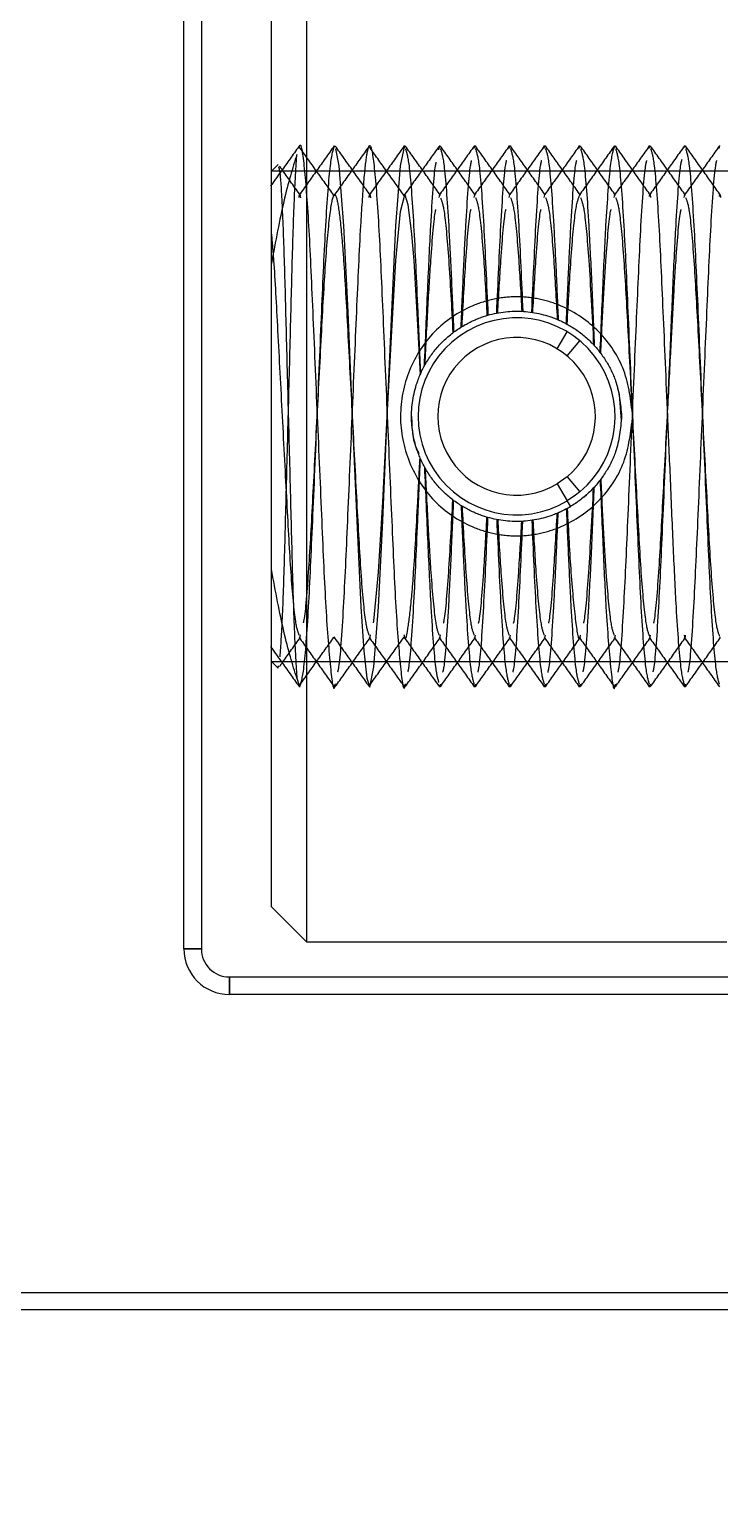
# Model space of a CAD drawing. Header units: metres. Extents: x 0 to 21025, y 0 to 14850.
# Drawn here: x 2114.66 to 2134.36, y 13153.6 to 13195.72 of the extents above; entities that cross this region are included whole.
import ezdxf

# ---------------------------------------------------------------- set-up
doc = ezdxf.new("R2010")
doc.units = ezdxf.units.M
doc.header["$LTSCALE"] = 25
doc.linetypes.add('HIDDEN2', pattern=[4.7625, 3.175, -1.5875])
doc.layers.add('SL4', color=4, linetype='Continuous')
doc.layers.add('ST1', color=7, linetype='HIDDEN2')

msp = doc.modelspace()

# ---------------------------------------------------------------- linework, layer by layer
at = {"layer": 'SL4'}
for radius in [125, 123.91, 122.777, 119.686, 89.286]:
    msp.add_circle((2083.564, 13184.681), radius, dxfattribs=at)
for radius, start, end in [(104.464, 171.10617, 157.38407), (98.5, 170.88256, 157.60769), (93.236, 168.80946, 159.68079), (92.147, 167.89305, 74.24512), (86.207, 191.91738, 316.57286)]:
    msp.add_arc((2083.564, 13184.681), radius, start, end, dxfattribs=at)
msp.add_open_spline([(2143.646, 13134.586), (2137.933, 13136.198), (2126.507, 13139.421), (2109.351, 13144.261), (2092.158, 13149.111), (2074.908, 13153.978), (2057.656, 13158.845), (2040.46, 13163.696), (2023.302, 13168.537), (2011.874, 13171.761), (2006.16, 13173.373)], degree=3, knots=[0, 0, 0, 0, 0.1248794, 0.2497552, 0.3747174, 0.4999557, 0.6252115, 0.7501984, 0.8750981, 1, 1, 1, 1], dxfattribs=at)
at = {"layer": 'ST1'}
for p, q in [((2119.064, 13169.481), (2119.064, 13199.881)), ((2119.564, 13199.881), (2119.564, 13169.481)), ((2122.564, 13199.681), (2122.564, 13184.681)), ((2121.564, 13184.681), (2121.564, 13198.681)), ((2126.343, 13192.282), (2126.37, 13192.409)), ((2127.352, 13192.324), (2127.37, 13192.409)), ((2128.353, 13192.329), (2128.37, 13192.409)), ((2129.353, 13192.329), (2129.37, 13192.409)), ((2130.353, 13192.326), (2130.37, 13192.409)), ((2132.352, 13192.324), (2132.37, 13192.409)), ((2133.359, 13192.357), (2133.37, 13192.409)), ((2134.352, 13192.324), (2134.37, 13192.409)), ((2121.752, 13191.869), (2121.564, 13191.681)), ((2135.564, 13191.681), (2121.564, 13191.681)), ((2126.349, 13190.922), (2126.37, 13191.003)), ((2127.351, 13190.927), (2127.37, 13191.003)), ((2128.351, 13190.927), (2128.37, 13191.003)), ((2129.35, 13190.925), (2129.37, 13191.003)), ((2131.35, 13190.923), (2131.37, 13191.003)), ((2133.35, 13190.923), (2133.37, 13191.003)), ((2129.722, 13186.611), (2130.011, 13187.093)), ((2130.009, 13186.406), (2130.371, 13186.837)), ((2121.564, 13170.681), (2121.564, 13184.681)), ((2122.564, 13184.681), (2122.564, 13169.681)), ((2130.009, 13182.957), (2129.722, 13182.752)), ((2129.722, 13182.752), (2130.011, 13182.27)), ((2130.009, 13182.957), (2130.371, 13182.526)), ((2130.108, 13182.109), (2130.011, 13182.27)), ((2130.491, 13182.382), (2130.556, 13182.438)), ((2129.734, 13181.919), (2130.108, 13182.109)), ((2122.37, 13178.36), (2122.392, 13178.446)), ((2124.37, 13178.36), (2124.392, 13178.446)), ((2126.37, 13178.36), (2126.392, 13178.446)), ((2127.37, 13178.36), (2127.391, 13178.44)), ((2128.37, 13178.36), (2128.39, 13178.438)), ((2129.37, 13178.36), (2129.39, 13178.435)), ((2131.37, 13178.36), (2131.391, 13178.439)), ((2132.37, 13178.36), (2132.39, 13178.438)), ((2121.564, 13177.681), (2135.564, 13177.681)), ((2121.564, 13177.681), (2121.752, 13177.493)), ((2121.753, 13177.494), (2121.765, 13177.559)), ((2122.291, 13177.207), (2122.346, 13177.031)), ((2126.37, 13176.954), (2126.388, 13177.038)), ((2127.37, 13176.954), (2127.387, 13177.035)), ((2128.37, 13176.954), (2128.387, 13177.033)), ((2129.37, 13176.954), (2129.387, 13177.033)), ((2130.37, 13176.954), (2130.389, 13177.042)), ((2132.37, 13176.954), (2132.389, 13177.042)), ((2133.37, 13176.954), (2133.387, 13177.035)), ((2121.564, 13170.681), (2122.564, 13169.681)), ((2122.564, 13169.681), (2134.564, 13169.681)), ((2119.564, 13169.481), (2119.064, 13169.481)), ((2119.064, 13169.481), (2119.564, 13169.481)), ((2119.564, 13169.481), (2119.064, 13169.481)), ((2119.064, 13169.481), (2119.564, 13169.481)), ((2120.364, 13168.681), (2120.364, 13168.181)), ((2120.364, 13168.181), (2120.364, 13168.681)), ((2120.364, 13168.681), (2134.764, 13168.681)), ((2120.364, 13168.681), (2120.364, 13168.181)), ((2120.364, 13168.181), (2120.364, 13168.681)), ((2134.764, 13168.181), (2120.364, 13168.181)), ((2112.714, 13159.681), (2145.064, 13159.681)), ((2145.064, 13159.181), (2112.714, 13159.181))]:
    msp.add_line(p, q, dxfattribs=at)
at = {"layer": 'ST1', "flags": 128}
for points in [[(2123.39, 13192.316), (2123.492, 13191.829), (2123.625, 13190.12), (2123.741, 13187.666), (2123.87, 13184.681), (2123.999, 13181.696), (2124.116, 13179.242), (2124.204, 13177.988), (2124.291, 13177.207), (2124.37, 13176.954), (2124.492, 13177.534), (2124.625, 13179.242), (2124.741, 13181.696), (2124.87, 13184.681), (2124.999, 13187.666), (2125.116, 13190.12), (2125.248, 13191.829), (2125.37, 13192.409), (2125.37, 13192.409)], [(2124.48, 13178.785), (2124.492, 13178.834), (2124.625, 13180.232), (2124.741, 13182.239), (2124.87, 13184.681), (2124.999, 13187.123), (2125.116, 13189.131), (2125.248, 13190.528), (2125.37, 13191.003), (2125.462, 13190.725), (2125.564, 13189.879), (2125.625, 13189.131), (2125.741, 13187.123), (2125.808, 13185.865), (2125.808, 13185.865)], [(2131.562, 13184.565), (2131.5, 13185.3), (2131.458, 13185.472)], [(2130.371, 13182.526), (2130.249, 13182.429), (2130.011, 13182.27)]]:
    msp.add_lwpolyline(points, dxfattribs=at)
at = {"layer": 'ST1'}
for radius in [114.333, 92.131, 89.448]:
    msp.add_circle((2083.564, 13184.681), radius, dxfattribs=at)
for centre, radius, start, end in [((2128.564, 13184.681), 2.812, 309.9653, 300.9653), ((2128.564, 13184.681), 2.25, 309.9653, 300.9653), ((2120.364, 13169.481), 1.3, 180, 270), ((2120.364, 13169.481), 1.3, 180, 270), ((2120.364, 13169.481), 1.3, 180, 270), ((2120.364, 13169.481), 1.3, 180, 270), ((2120.364, 13169.481), 0.8, 180, 270)]:
    msp.add_arc(centre, radius, start, end, dxfattribs=at)
for points, knots in [([(2122.345, 13192.381), (2122.178, 13192.147), (2121.909, 13191.769), (2121.639, 13191.391), (2121.537, 13191.248)], [0, 0, 0, 0, 0.620904, 1, 1, 1, 1]), ([(2122.346, 13192.332), (2122.354, 13192.362), (2122.402, 13192.542), (2122.491, 13191.968), (2122.627, 13190.3), (2122.74, 13187.712), (2122.87, 13184.681), (2123.001, 13181.653), (2123.113, 13179.054), (2123.25, 13177.425), (2123.336, 13176.76), (2123.383, 13177.011), (2123.39, 13177.046)], [0, 0, 0, 0, 0.023806, 0.142605, 0.264517, 0.381615, 0.502471, 0.623327, 0.740425, 0.862337, 0.981135, 1, 1, 1, 1]), ([(2123.349, 13190.986), (2123.182, 13191.22), (2122.848, 13191.686), (2122.514, 13192.152), (2122.347, 13192.385)], [0, 0, 0, 0, 0.499983, 1, 1, 1, 1]), ([(2123.355, 13192.399), (2123.188, 13192.164), (2122.854, 13191.694), (2122.519, 13191.225), (2122.352, 13190.99)], [0, 0, 0, 0, 0.500067, 1, 1, 1, 1]), ([(2122.37, 13176.954), (2122.41, 13177.068), (2122.491, 13177.3), (2122.627, 13179.086), (2122.74, 13181.645), (2122.87, 13184.681), (2123.001, 13187.718), (2123.113, 13190.276), (2123.25, 13192.062), (2123.33, 13192.294), (2123.37, 13192.409)], [0, 0, 0, 0, 0.124094, 0.251439, 0.373757, 0.5, 0.626243, 0.748561, 0.875906, 1, 1, 1, 1]), ([(2124.345, 13192.381), (2124.178, 13192.147), (2123.844, 13191.677), (2123.509, 13191.208), (2123.342, 13190.974)], [0, 0, 0, 0, 0.5000503, 1, 1, 1, 1]), ([(2124.392, 13190.986), (2124.224, 13191.221), (2123.89, 13191.69), (2123.555, 13192.159), (2123.388, 13192.394)], [0, 0, 0, 0, 0.499945, 1, 1, 1, 1]), ([(2123.462, 13177.388), (2123.472, 13177.429), (2123.523, 13177.634), (2123.627, 13179.128), (2123.74, 13181.633), (2123.87, 13184.685), (2124.001, 13187.713), (2124.101, 13190.003), (2124.204, 13191.454), (2124.292, 13192.235), (2124.383, 13192.538), (2124.491, 13192.008), (2124.627, 13190.29), (2124.74, 13187.715), (2124.87, 13184.68), (2125.001, 13181.653), (2125.113, 13179.054), (2125.25, 13177.425), (2125.336, 13176.76), (2125.383, 13177.011), (2125.39, 13177.046)], [0, 0, 0, 0, 0.016124, 0.082188, 0.145644, 0.211137, 0.276629, 0.340085, 0.384277, 0.428467, 0.470998, 0.535375, 0.60144, 0.664895, 0.730388, 0.79588, 0.859336, 0.9254, 0.989777, 1, 1, 1, 1]), ([(2125.349, 13190.986), (2125.182, 13191.22), (2124.848, 13191.686), (2124.514, 13192.152), (2124.347, 13192.385)], [0, 0, 0, 0, 0.499983, 1, 1, 1, 1]), ([(2125.355, 13192.399), (2125.188, 13192.164), (2124.854, 13191.694), (2124.519, 13191.225), (2124.352, 13190.99)], [0, 0, 0, 0, 0.500067, 1, 1, 1, 1]), ([(2126.345, 13192.381), (2126.178, 13192.147), (2125.844, 13191.677), (2125.509, 13191.208), (2125.342, 13190.974)], [0, 0, 0, 0, 0.50005, 1, 1, 1, 1]), ([(2126.392, 13190.986), (2126.224, 13191.221), (2125.89, 13191.69), (2125.555, 13192.159), (2125.388, 13192.394)], [0, 0, 0, 0, 0.499945, 1, 1, 1, 1]), ([(2125.39, 13192.316), (2125.423, 13192.215), (2125.498, 13191.989), (2125.627, 13190.269), (2125.725, 13188.059), (2125.792, 13186.492), (2125.818, 13185.889)], [0, 0, 0, 0, 0.242398, 0.538103, 0.822134, 1, 1, 1, 1]), ([(2127.354, 13192.396), (2127.187, 13192.162), (2126.852, 13191.692), (2126.517, 13191.223), (2126.35, 13190.988)], [0, 0, 0, 0, 0.500062, 1, 1, 1, 1]), ([(2127.39, 13190.988), (2127.223, 13191.223), (2126.888, 13191.692), (2126.554, 13192.162), (2126.387, 13192.396)], [0, 0, 0, 0, 0.4999379, 1, 1, 1, 1]), ([(2126.388, 13192.324), (2126.422, 13192.222), (2126.497, 13191.997), (2126.609, 13190.492), (2126.696, 13188.752), (2126.743, 13187.638), (2126.767, 13187.083)], [0, 0, 0, 0, 0.277556, 0.611013, 0.806418, 1, 1, 1, 1]), ([(2128.355, 13192.398), (2128.188, 13192.163), (2127.853, 13191.694), (2127.519, 13191.224), (2127.351, 13190.989)], [0, 0, 0, 0, 0.500055, 1, 1, 1, 1]), ([(2128.39, 13190.989), (2128.222, 13191.223), (2127.888, 13191.693), (2127.553, 13192.163), (2127.386, 13192.397)], [0, 0, 0, 0, 0.499939, 1, 1, 1, 1]), ([(2127.387, 13192.327), (2127.422, 13192.222), (2127.497, 13191.993), (2127.628, 13190.273), (2127.706, 13188.468), (2127.746, 13187.567)], [0, 0, 0, 0, 0.295689, 0.648778, 1, 1, 1, 1]), ([(2129.355, 13192.398), (2129.188, 13192.163), (2128.853, 13191.694), (2128.519, 13191.224), (2128.351, 13190.989)], [0, 0, 0, 0, 0.500055, 1, 1, 1, 1]), ([(2129.389, 13190.99), (2129.222, 13191.224), (2128.887, 13191.694), (2128.553, 13192.163), (2128.386, 13192.398)], [0, 0, 0, 0, 0.499943, 1, 1, 1, 1]), ([(2128.387, 13192.329), (2128.421, 13192.224), (2128.497, 13191.994), (2128.626, 13190.295), (2128.703, 13188.536), (2128.741, 13187.676)], [0, 0, 0, 0, 0.300589, 0.65794, 1, 1, 1, 1]), ([(2130.354, 13192.397), (2130.187, 13192.162), (2129.853, 13191.693), (2129.518, 13191.223), (2129.351, 13190.989)], [0, 0, 0, 0, 0.500057, 1, 1, 1, 1]), ([(2130.389, 13190.99), (2130.222, 13191.224), (2129.887, 13191.694), (2129.553, 13192.163), (2129.386, 13192.398)], [0, 0, 0, 0, 0.499944, 1, 1, 1, 1]), ([(2129.387, 13192.329), (2129.421, 13192.227), (2129.497, 13192.002), (2129.606, 13190.527), (2129.69, 13188.902), (2129.731, 13187.922), (2129.751, 13187.436)], [0, 0, 0, 0, 0.291458, 0.637889, 0.820537, 1, 1, 1, 1]), ([(2131.36, 13192.404), (2131.193, 13192.169), (2130.859, 13191.7), (2130.525, 13191.231), (2130.357, 13190.997)], [0, 0, 0, 0, 0.500035, 1, 1, 1, 1]), ([(2131.39, 13190.988), (2131.223, 13191.223), (2130.889, 13191.692), (2130.554, 13192.161), (2130.387, 13192.395)], [0, 0, 0, 0, 0.49997, 1, 1, 1, 1]), ([(2130.389, 13192.32), (2130.423, 13192.219), (2130.498, 13191.994), (2130.612, 13190.455), (2130.703, 13188.59), (2130.757, 13187.33), (2130.783, 13186.7)], [0, 0, 0, 0, 0.264572, 0.584928, 0.792423, 1, 1, 1, 1]), ([(2130.949, 13186.502), (2130.977, 13187.171), (2131.034, 13188.505), (2131.127, 13190.44), (2131.25, 13192.064), (2131.33, 13192.295), (2131.37, 13192.409)], [0, 0, 0, 0, 0.2046307, 0.4081853, 0.7079194, 1, 1, 1, 1]), ([(2132.354, 13192.397), (2132.187, 13192.162), (2131.852, 13191.692), (2131.518, 13191.223), (2131.35, 13190.988)], [0, 0, 0, 0, 0.50006, 1, 1, 1, 1]), ([(2132.39, 13190.989), (2132.222, 13191.223), (2131.888, 13191.693), (2131.553, 13192.163), (2131.386, 13192.397)], [0, 0, 0, 0, 0.499937, 1, 1, 1, 1]), ([(2131.387, 13192.327), (2131.422, 13192.224), (2131.497, 13191.997), (2131.627, 13190.271), (2131.74, 13187.719), (2131.87, 13184.681), (2132.001, 13181.643), (2132.113, 13179.092), (2132.243, 13177.367), (2132.318, 13177.141), (2132.352, 13177.038)], [0, 0, 0, 0, 0.110571, 0.242596, 0.369408, 0.50029, 0.631172, 0.757984, 0.890008, 1, 1, 1, 1]), ([(2133.36, 13192.404), (2133.193, 13192.169), (2132.859, 13191.7), (2132.525, 13191.231), (2132.357, 13190.997)], [0, 0, 0, 0, 0.5000352, 1, 1, 1, 1]), ([(2133.39, 13190.988), (2133.223, 13191.223), (2132.889, 13191.692), (2132.554, 13192.161), (2132.387, 13192.395)], [0, 0, 0, 0, 0.49997, 1, 1, 1, 1]), ([(2132.389, 13192.32), (2132.423, 13192.218), (2132.498, 13191.992), (2132.627, 13190.27), (2132.74, 13187.721), (2132.853, 13185.083), (2132.954, 13182.757), (2133.033, 13180.862), (2133.127, 13178.922), (2133.246, 13177.34), (2133.323, 13177.113), (2133.359, 13177.006)], [0, 0, 0, 0, 0.1083278, 0.2394956, 0.3654849, 0.4955173, 0.5738097, 0.663359, 0.7524373, 0.8836052, 1, 1, 1, 1]), ([(2134.354, 13192.397), (2134.187, 13192.162), (2133.852, 13191.692), (2133.518, 13191.223), (2133.35, 13190.988)], [0, 0, 0, 0, 0.50006, 1, 1, 1, 1]), ([(2134.39, 13190.989), (2134.222, 13191.223), (2133.888, 13191.693), (2133.553, 13192.163), (2133.386, 13192.397)], [0, 0, 0, 0, 0.4999369, 1, 1, 1, 1]), ([(2133.387, 13192.327), (2133.422, 13192.224), (2133.497, 13191.997), (2133.627, 13190.271), (2133.74, 13187.719), (2133.87, 13184.681), (2134.001, 13181.643), (2134.113, 13179.092), (2134.243, 13177.367), (2134.318, 13177.141), (2134.352, 13177.038)], [0, 0, 0, 0, 0.110571, 0.242596, 0.369408, 0.50029, 0.631172, 0.757984, 0.890008, 1, 1, 1, 1]), ([(2122.291, 13192.155), (2122.167, 13191.759), (2121.93, 13191.003), (2121.682, 13189.673), (2121.564, 13189.04)], [0, 0, 0, 0, 0.523722, 1, 1, 1, 1]), ([(2121.813, 13177.822), (2121.835, 13178.143), (2121.879, 13178.786), (2121.941, 13180.636), (2121.998, 13182.909), (2122.065, 13185.434), (2122.128, 13187.918), (2122.185, 13190.064), (2122.243, 13191.497), (2122.278, 13191.971), (2122.291, 13192.155)], [0, 0, 0, 0, 0.128359, 0.256738, 0.385042, 0.516348, 0.648156, 0.77991, 0.914167, 1, 1, 1, 1]), ([(2125.932, 13186.121), (2125.964, 13186.868), (2126.027, 13188.352), (2126.123, 13190.369), (2126.214, 13191.705), (2126.264, 13191.907), (2126.271, 13191.939)], [0, 0, 0, 0, 0.280064, 0.556435, 0.930571, 1, 1, 1, 1]), ([(2126.98, 13187.229), (2127.002, 13187.756), (2127.047, 13188.818), (2127.132, 13190.486), (2127.218, 13191.735), (2127.27, 13191.94), (2127.28, 13191.982)], [0, 0, 0, 0, 0.233736, 0.470506, 0.891834, 1, 1, 1, 1]), ([(2127.997, 13187.627), (2128.036, 13188.495), (2128.113, 13190.253), (2128.218, 13191.736), (2128.27, 13191.943), (2128.281, 13191.986)], [0, 0, 0, 0, 0.4351327, 0.8818309, 1, 1, 1, 1]), ([(2128.998, 13187.65), (2129.036, 13188.509), (2129.114, 13190.258), (2129.218, 13191.736), (2129.27, 13191.943), (2129.281, 13191.986)], [0, 0, 0, 0, 0.43311, 0.881305, 1, 1, 1, 1]), ([(2129.984, 13187.324), (2130.006, 13187.833), (2130.049, 13188.858), (2130.133, 13190.496), (2130.218, 13191.737), (2130.27, 13191.942), (2130.281, 13191.984)], [0, 0, 0, 0, 0.229424, 0.462337, 0.888802, 1, 1, 1, 1]), ([(2131.46, 13177.378), (2131.47, 13177.42), (2131.523, 13177.626), (2131.627, 13179.127), (2131.74, 13181.634), (2131.87, 13184.681), (2132.001, 13187.728), (2132.113, 13190.235), (2132.218, 13191.735), (2132.27, 13191.94), (2132.28, 13191.982)], [0, 0, 0, 0, 0.040767, 0.196457, 0.346, 0.500342, 0.654684, 0.804227, 0.959916, 1, 1, 1, 1]), ([(2132.461, 13177.385), (2132.471, 13177.426), (2132.523, 13177.631), (2132.627, 13179.128), (2132.74, 13181.631), (2132.853, 13184.282), (2132.954, 13186.604), (2133.033, 13188.506), (2133.126, 13190.417), (2133.22, 13191.759), (2133.274, 13191.965), (2133.287, 13192.014)], [0, 0, 0, 0, 0.038658, 0.193158, 0.341558, 0.49472, 0.586939, 0.692417, 0.79734, 0.95184, 1, 1, 1, 1]), ([(2133.46, 13177.378), (2133.47, 13177.42), (2133.523, 13177.626), (2133.627, 13179.127), (2133.74, 13181.634), (2133.87, 13184.681), (2134.001, 13187.728), (2134.113, 13190.235), (2134.218, 13191.735), (2134.27, 13191.94), (2134.28, 13191.982)], [0, 0, 0, 0, 0.0407674, 0.196457, 0.3459999, 0.5003418, 0.6546838, 0.8042266, 0.9599163, 1, 1, 1, 1]), ([(2121.765, 13191.803), (2121.781, 13191.754), (2121.817, 13191.641), (2121.879, 13190.526), (2121.941, 13188.74), (2121.998, 13186.45), (2122.065, 13183.93), (2122.128, 13181.444), (2122.185, 13179.299), (2122.243, 13177.865), (2122.278, 13177.392), (2122.291, 13177.207)], [0, 0, 0, 0, 0.090478, 0.207223, 0.323986, 0.440682, 0.560107, 0.67999, 0.799823, 0.921933, 1, 1, 1, 1]), ([(2122.392, 13190.986), (2122.224, 13191.221), (2122.025, 13191.5), (2121.826, 13191.779), (2121.794, 13191.824)], [0, 0, 0, 0, 0.840196, 1, 1, 1, 1]), ([(2122.351, 13190.928), (2122.357, 13190.964), (2122.371, 13191.043), (2122.385, 13190.961), (2122.392, 13190.917)], [0, 0, 0, 0, 0.465479, 1, 1, 1, 1]), ([(2122.48, 13178.785), (2122.484, 13178.8), (2122.53, 13178.964), (2122.628, 13180.151), (2122.74, 13182.184), (2122.87, 13184.686), (2123.001, 13187.161), (2123.114, 13189.27), (2123.249, 13190.674), (2123.361, 13191.126), (2123.461, 13190.812), (2123.551, 13190.074), (2123.647, 13188.889), (2123.74, 13187.161), (2123.87, 13184.683), (2124.001, 13182.196), (2124.113, 13180.109), (2124.243, 13178.703), (2124.317, 13178.518), (2124.351, 13178.435)], [0, 0, 0, 0, 0.006935, 0.075031, 0.140434, 0.207939, 0.275444, 0.340847, 0.408943, 0.475297, 0.526081, 0.578623, 0.610183, 0.675586, 0.743091, 0.810596, 0.875999, 0.944095, 1, 1, 1, 1]), ([(2124.351, 13190.928), (2124.357, 13190.964), (2124.371, 13191.043), (2124.385, 13190.961), (2124.392, 13190.917)], [0, 0, 0, 0, 0.465479, 1, 1, 1, 1]), ([(2130.009, 13187.31), (2130.044, 13187.949), (2130.118, 13189.314), (2130.249, 13190.715), (2130.33, 13190.907), (2130.37, 13191.003)], [0, 0, 0, 0, 0.308421, 0.65869, 1, 1, 1, 1]), ([(2132.357, 13190.953), (2132.362, 13190.976), (2132.373, 13191.035), (2132.384, 13190.966), (2132.39, 13190.924)], [0, 0, 0, 0, 0.390533, 1, 1, 1, 1]), ([(2134.357, 13190.953), (2134.362, 13190.976), (2134.373, 13191.035), (2134.384, 13190.966), (2134.39, 13190.924)], [0, 0, 0, 0, 0.390533, 1, 1, 1, 1]), ([(2125.948, 13186.149), (2125.976, 13186.703), (2126.033, 13187.807), (2126.126, 13189.358), (2126.211, 13190.402), (2126.257, 13190.567), (2126.262, 13190.583)], [0, 0, 0, 0, 0.276775, 0.551923, 0.95464, 1, 1, 1, 1]), ([(2126.392, 13190.917), (2126.425, 13190.834), (2126.499, 13190.647), (2126.627, 13189.259), (2126.706, 13187.793), (2126.744, 13187.066)], [0, 0, 0, 0, 0.286847, 0.646204, 1, 1, 1, 1]), ([(2127.005, 13187.244), (2127.041, 13187.895), (2127.116, 13189.262), (2127.212, 13190.405), (2127.258, 13190.57), (2127.263, 13190.588)], [0, 0, 0, 0, 0.447479, 0.939831, 1, 1, 1, 1]), ([(2127.391, 13190.922), (2127.424, 13190.839), (2127.498, 13190.652), (2127.618, 13189.363), (2127.688, 13188.107), (2127.718, 13187.56)], [0, 0, 0, 0, 0.313473, 0.700928, 1, 1, 1, 1]), ([(2128.026, 13187.633), (2128.055, 13188.145), (2128.124, 13189.351), (2128.212, 13190.405), (2128.258, 13190.57), (2128.263, 13190.588)], [0, 0, 0, 0, 0.397161, 0.934201, 1, 1, 1, 1]), ([(2128.39, 13190.925), (2128.424, 13190.841), (2128.498, 13190.654), (2128.616, 13189.388), (2128.684, 13188.182), (2128.712, 13187.678)], [0, 0, 0, 0, 0.321437, 0.716078, 1, 1, 1, 1]), ([(2129.027, 13187.645), (2129.055, 13188.153), (2129.124, 13189.354), (2129.211, 13190.403), (2129.258, 13190.568), (2129.263, 13190.586)], [0, 0, 0, 0, 0.396277, 0.9363, 1, 1, 1, 1]), ([(2129.39, 13190.927), (2129.423, 13190.843), (2129.498, 13190.656), (2129.62, 13189.339), (2129.692, 13188.036), (2129.724, 13187.448)], [0, 0, 0, 0, 0.310297, 0.689056, 1, 1, 1, 1]), ([(2130.39, 13190.927), (2130.423, 13190.843), (2130.498, 13190.655), (2130.633, 13189.19), (2130.718, 13187.577), (2130.763, 13186.722)], [0, 0, 0, 0, 0.278083, 0.617433, 1, 1, 1, 1]), ([(2130.965, 13186.48), (2130.99, 13186.968), (2131.04, 13187.946), (2131.129, 13189.392), (2131.211, 13190.403), (2131.258, 13190.567), (2131.262, 13190.584)], [0, 0, 0, 0, 0.262329, 0.525782, 0.951455, 1, 1, 1, 1]), ([(2131.391, 13190.923), (2131.424, 13190.841), (2131.498, 13190.656), (2131.627, 13189.253), (2131.74, 13187.167), (2131.87, 13184.681), (2132.001, 13182.196), (2132.113, 13180.107), (2132.245, 13178.683), (2132.322, 13178.497), (2132.357, 13178.41)], [0, 0, 0, 0, 0.106972, 0.238781, 0.365377, 0.496042, 0.626708, 0.753304, 0.885113, 1, 1, 1, 1]), ([(2132.478, 13178.777), (2132.483, 13178.794), (2132.529, 13178.959), (2132.628, 13180.15), (2132.74, 13182.183), (2132.858, 13184.462), (2132.962, 13186.412), (2133.04, 13187.942), (2133.129, 13189.394), (2133.211, 13190.403), (2133.258, 13190.567), (2133.262, 13190.584)], [0, 0, 0, 0, 0.019148, 0.181961, 0.338335, 0.499736, 0.617516, 0.717853, 0.818619, 0.981432, 1, 1, 1, 1]), ([(2133.391, 13190.923), (2133.424, 13190.841), (2133.498, 13190.656), (2133.627, 13189.253), (2133.74, 13187.167), (2133.87, 13184.681), (2134.001, 13182.196), (2134.113, 13180.107), (2134.245, 13178.683), (2134.322, 13178.497), (2134.357, 13178.41)], [0, 0, 0, 0, 0.106972, 0.238781, 0.365377, 0.496042, 0.626708, 0.753304, 0.885113, 1, 1, 1, 1]), ([(2121.564, 13189.879), (2121.585, 13189.64), (2121.647, 13188.906), (2121.74, 13187.155), (2121.87, 13184.684), (2122.001, 13182.195), (2122.113, 13180.109), (2122.243, 13178.703), (2122.317, 13178.518), (2122.351, 13178.435)], [0, 0, 0, 0, 0.074897, 0.230109, 0.390311, 0.550512, 0.705724, 0.867327, 1, 1, 1, 1]), ([(2131.879, 13184.681), (2131.827, 13184.235), (2131.723, 13183.344), (2130.969, 13182.21), (2130.049, 13181.579), (2129.215, 13181.316), (2128.564, 13181.249), (2127.912, 13181.316), (2127.079, 13181.58), (2126.152, 13182.211), (2125.428, 13183.347), (2125.16, 13184.684), (2125.428, 13186.02), (2126.154, 13187.153), (2127.081, 13187.782), (2127.914, 13188.047), (2128.566, 13188.114), (2129.218, 13188.047), (2130.052, 13187.781), (2130.971, 13187.15), (2131.725, 13186.017), (2131.827, 13185.127), (2131.879, 13184.681)], [0, 0, 0, 0, 0.063254, 0.126083, 0.18816, 0.21934, 0.250016, 0.280654, 0.311903, 0.373981, 0.436827, 0.500147, 0.563337, 0.626079, 0.688178, 0.719404, 0.750099, 0.780751, 0.812019, 0.874106, 0.936826, 1, 1, 1, 1]), ([(2131.564, 13184.681), (2131.53, 13185.027), (2131.476, 13185.582), (2131.122, 13186.29), (2130.705, 13186.822), (2130.171, 13187.244), (2129.462, 13187.584), (2128.566, 13187.741), (2127.67, 13187.585), (2126.96, 13187.245), (2126.426, 13186.825), (2126.005, 13186.293), (2125.663, 13185.585), (2125.503, 13184.683), (2125.661, 13183.781), (2126.004, 13183.071), (2126.425, 13182.539), (2126.959, 13182.118), (2127.668, 13181.778), (2128.564, 13181.622), (2129.459, 13181.777), (2130.168, 13182.117), (2130.703, 13182.538), (2131.121, 13183.07), (2131.476, 13183.779), (2131.53, 13184.335), (2131.564, 13184.681)], [0, 0, 0, 0, 0.054664, 0.087847, 0.12489, 0.162369, 0.195715, 0.249886, 0.304122, 0.337463, 0.374911, 0.412004, 0.44521, 0.499837, 0.554656, 0.58791, 0.62502, 0.662463, 0.695791, 0.74998, 0.804136, 0.837458, 0.874902, 0.912018, 0.94526, 1, 1, 1, 1]), ([(2125.564, 13184.681), (2125.574, 13184.351), (2125.584, 13183.976), (2125.755, 13183.662), (2125.775, 13183.625)], [0, 0, 0, 0, 0.88273, 1, 1, 1, 1]), ([(2125.348, 13178.446), (2125.355, 13178.413), (2125.394, 13178.24), (2125.461, 13178.591), (2125.551, 13179.282), (2125.647, 13180.477), (2125.722, 13181.864), (2125.785, 13183.071), (2125.808, 13183.497)], [0, 0, 0, 0, 0.04861, 0.253436, 0.465348, 0.592637, 0.856421, 1, 1, 1, 1]), ([(2125.462, 13177.388), (2125.472, 13177.429), (2125.523, 13177.633), (2125.627, 13179.13), (2125.725, 13181.298), (2125.792, 13182.869), (2125.818, 13183.473)], [0, 0, 0, 0, 0.086979, 0.443347, 0.785645, 1, 1, 1, 1]), ([(2125.932, 13183.241), (2125.964, 13182.497), (2126.027, 13181.017), (2126.124, 13178.964), (2126.24, 13177.399), (2126.312, 13177.177), (2126.343, 13177.081)], [0, 0, 0, 0, 0.230435, 0.45783, 0.765666, 1, 1, 1, 1]), ([(2125.948, 13183.214), (2125.976, 13182.662), (2126.033, 13181.561), (2126.126, 13179.976), (2126.242, 13178.706), (2126.316, 13178.522), (2126.349, 13178.44)], [0, 0, 0, 0, 0.216156, 0.431041, 0.745555, 1, 1, 1, 1]), ([(2130.461, 13177.385), (2130.471, 13177.426), (2130.523, 13177.63), (2130.613, 13178.931), (2130.703, 13180.768), (2130.757, 13182.031), (2130.783, 13182.662)], [0, 0, 0, 0, 0.098283, 0.491075, 0.745487, 1, 1, 1, 1]), ([(2130.477, 13178.774), (2130.482, 13178.792), (2130.529, 13178.958), (2130.634, 13180.216), (2130.718, 13181.8), (2130.763, 13182.64)], [0, 0, 0, 0, 0.054694, 0.499052, 1, 1, 1, 1]), ([(2130.949, 13182.861), (2130.977, 13182.193), (2131.034, 13180.862), (2131.126, 13178.9), (2131.25, 13177.426), (2131.335, 13176.76), (2131.382, 13177.005), (2131.387, 13177.035)], [0, 0, 0, 0, 0.196562, 0.392089, 0.680004, 0.960567, 1, 1, 1, 1]), ([(2130.965, 13182.882), (2130.99, 13182.396), (2131.04, 13181.421), (2131.129, 13179.944), (2131.242, 13178.705), (2131.316, 13178.522), (2131.35, 13178.44)], [0, 0, 0, 0, 0.202348, 0.405562, 0.733905, 1, 1, 1, 1]), ([(2126.46, 13177.381), (2126.471, 13177.423), (2126.523, 13177.627), (2126.61, 13178.892), (2126.696, 13180.606), (2126.743, 13181.723), (2126.767, 13182.279)], [0, 0, 0, 0, 0.105934, 0.518606, 0.760431, 1, 1, 1, 1]), ([(2126.48, 13178.785), (2126.484, 13178.8), (2126.53, 13178.964), (2126.628, 13180.142), (2126.706, 13181.582), (2126.744, 13182.296)], [0, 0, 0, 0, 0.048815, 0.528116, 1, 1, 1, 1]), ([(2126.98, 13182.133), (2127.002, 13181.607), (2127.047, 13180.549), (2127.132, 13178.856), (2127.243, 13177.365), (2127.318, 13177.14), (2127.352, 13177.038)], [0, 0, 0, 0, 0.188112, 0.378664, 0.717751, 1, 1, 1, 1]), ([(2127.005, 13182.118), (2127.041, 13181.456), (2127.116, 13180.066), (2127.242, 13178.707), (2127.317, 13178.52), (2127.351, 13178.436)], [0, 0, 0, 0, 0.333228, 0.699872, 1, 1, 1, 1]), ([(2127.46, 13177.378), (2127.47, 13177.421), (2127.523, 13177.627), (2127.628, 13179.123), (2127.707, 13180.906), (2127.746, 13181.795)], [0, 0, 0, 0, 0.116011, 0.559178, 1, 1, 1, 1]), ([(2127.478, 13178.779), (2127.483, 13178.796), (2127.529, 13178.961), (2127.618, 13180.029), (2127.688, 13181.265), (2127.718, 13181.803)], [0, 0, 0, 0, 0.059793, 0.590417, 1, 1, 1, 1]), ([(2127.997, 13181.735), (2128.036, 13180.857), (2128.114, 13179.077), (2128.243, 13177.369), (2128.319, 13177.139), (2128.353, 13177.034)], [0, 0, 0, 0, 0.346128, 0.701455, 1, 1, 1, 1]), ([(2128.026, 13181.73), (2128.055, 13181.209), (2128.124, 13179.984), (2128.243, 13178.706), (2128.317, 13178.52), (2128.351, 13178.436)], [0, 0, 0, 0, 0.289058, 0.679923, 1, 1, 1, 1]), ([(2129.459, 13177.376), (2129.47, 13177.418), (2129.523, 13177.623), (2129.607, 13178.854), (2129.69, 13180.457), (2129.731, 13181.439), (2129.751, 13181.926)], [0, 0, 0, 0, 0.114958, 0.547686, 0.775832, 1, 1, 1, 1]), ([(2129.477, 13178.774), (2129.482, 13178.792), (2129.529, 13178.957), (2129.62, 13180.054), (2129.692, 13181.336), (2129.724, 13181.915)], [0, 0, 0, 0, 0.063212, 0.57766, 1, 1, 1, 1]), ([(2129.984, 13182.039), (2130.006, 13181.531), (2130.049, 13180.508), (2130.133, 13178.847), (2130.243, 13177.363), (2130.319, 13177.138), (2130.353, 13177.036)], [0, 0, 0, 0, 0.184203, 0.371207, 0.713612, 1, 1, 1, 1]), ([(2130.009, 13182.052), (2130.044, 13181.406), (2130.118, 13180.026), (2130.25, 13178.75), (2130.336, 13178.201), (2130.383, 13178.407), (2130.39, 13178.435)], [0, 0, 0, 0, 0.292543, 0.624779, 0.948516, 1, 1, 1, 1]), ([(2128.459, 13177.376), (2128.47, 13177.419), (2128.523, 13177.626), (2128.626, 13179.099), (2128.703, 13180.837), (2128.741, 13181.686)], [0, 0, 0, 0, 0.119451, 0.5693505, 1, 1, 1, 1]), ([(2128.478, 13178.777), (2128.483, 13178.794), (2128.529, 13178.959), (2128.616, 13180.001), (2128.684, 13181.188), (2128.712, 13181.685)], [0, 0, 0, 0, 0.064286, 0.608482, 1, 1, 1, 1]), ([(2128.998, 13181.713), (2129.036, 13180.843), (2129.114, 13179.073), (2129.243, 13177.368), (2129.319, 13177.139), (2129.353, 13177.034)], [0, 0, 0, 0, 0.344283, 0.700557, 1, 1, 1, 1]), ([(2129.027, 13181.717), (2129.056, 13181.201), (2129.124, 13179.981), (2129.242, 13178.708), (2129.317, 13178.522), (2129.35, 13178.438)], [0, 0, 0, 0, 0.28798, 0.680422, 1, 1, 1, 1]), ([(2122.291, 13177.207), (2122.167, 13177.603), (2121.93, 13178.36), (2121.682, 13179.689), (2121.564, 13180.322)], [0, 0, 0, 0, 0.5237216, 1, 1, 1, 1]), ([(2121.794, 13177.539), (2121.826, 13177.583), (2122.025, 13177.863), (2122.224, 13178.142), (2122.392, 13178.376)], [0, 0, 0, 0, 0.159804, 1, 1, 1, 1]), ([(2122.347, 13176.977), (2122.514, 13177.21), (2122.848, 13177.676), (2123.182, 13178.143), (2123.349, 13178.376)], [0, 0, 0, 0, 0.500017, 1, 1, 1, 1]), ([(2122.352, 13178.373), (2122.519, 13178.138), (2122.854, 13177.668), (2123.188, 13177.199), (2123.355, 13176.964)], [0, 0, 0, 0, 0.499933, 1, 1, 1, 1]), ([(2123.342, 13178.389), (2123.509, 13178.154), (2123.844, 13177.685), (2124.178, 13177.216), (2124.345, 13176.981)], [0, 0, 0, 0, 0.49995, 1, 1, 1, 1]), ([(2123.388, 13176.968), (2123.555, 13177.203), (2123.89, 13177.672), (2124.224, 13178.142), (2124.392, 13178.376)], [0, 0, 0, 0, 0.500055, 1, 1, 1, 1]), ([(2124.347, 13176.977), (2124.514, 13177.21), (2124.848, 13177.676), (2125.182, 13178.143), (2125.349, 13178.376)], [0, 0, 0, 0, 0.500017, 1, 1, 1, 1]), ([(2124.352, 13178.373), (2124.519, 13178.138), (2124.854, 13177.668), (2125.188, 13177.199), (2125.355, 13176.964)], [0, 0, 0, 0, 0.499933, 1, 1, 1, 1]), ([(2125.342, 13178.389), (2125.509, 13178.154), (2125.844, 13177.685), (2126.178, 13177.216), (2126.345, 13176.981)], [0, 0, 0, 0, 0.49995, 1, 1, 1, 1]), ([(2125.388, 13176.968), (2125.555, 13177.203), (2125.89, 13177.672), (2126.224, 13178.142), (2126.392, 13178.376)], [0, 0, 0, 0, 0.5000545, 1, 1, 1, 1]), ([(2126.35, 13178.375), (2126.517, 13178.14), (2126.852, 13177.67), (2127.187, 13177.201), (2127.354, 13176.966)], [0, 0, 0, 0, 0.499938, 1, 1, 1, 1]), ([(2126.387, 13176.966), (2126.554, 13177.201), (2126.888, 13177.67), (2127.223, 13178.14), (2127.39, 13178.375)], [0, 0, 0, 0, 0.500062, 1, 1, 1, 1]), ([(2127.351, 13178.373), (2127.519, 13178.138), (2127.853, 13177.669), (2128.188, 13177.199), (2128.355, 13176.965)], [0, 0, 0, 0, 0.4999446, 1, 1, 1, 1]), ([(2127.386, 13176.965), (2127.553, 13177.2), (2127.888, 13177.669), (2128.222, 13178.139), (2128.39, 13178.374)], [0, 0, 0, 0, 0.500061, 1, 1, 1, 1]), ([(2128.351, 13178.373), (2128.519, 13178.138), (2128.853, 13177.669), (2129.188, 13177.199), (2129.355, 13176.965)], [0, 0, 0, 0, 0.4999447, 1, 1, 1, 1]), ([(2128.386, 13176.964), (2128.553, 13177.199), (2128.887, 13177.669), (2129.222, 13178.138), (2129.389, 13178.373)], [0, 0, 0, 0, 0.500057, 1, 1, 1, 1]), ([(2129.351, 13178.374), (2129.518, 13178.139), (2129.853, 13177.67), (2130.187, 13177.2), (2130.354, 13176.965)], [0, 0, 0, 0, 0.499943, 1, 1, 1, 1]), ([(2129.386, 13176.964), (2129.553, 13177.199), (2129.887, 13177.669), (2130.222, 13178.138), (2130.389, 13178.373)], [0, 0, 0, 0, 0.500056, 1, 1, 1, 1]), ([(2130.357, 13178.366), (2130.525, 13178.131), (2130.859, 13177.662), (2131.193, 13177.193), (2131.36, 13176.958)], [0, 0, 0, 0, 0.499965, 1, 1, 1, 1]), ([(2130.387, 13176.967), (2130.554, 13177.202), (2130.889, 13177.671), (2131.223, 13178.14), (2131.39, 13178.374)], [0, 0, 0, 0, 0.50003, 1, 1, 1, 1]), ([(2131.35, 13178.374), (2131.518, 13178.14), (2131.852, 13177.67), (2132.187, 13177.201), (2132.354, 13176.966)], [0, 0, 0, 0, 0.49994, 1, 1, 1, 1]), ([(2131.386, 13176.965), (2131.553, 13177.2), (2131.888, 13177.669), (2132.222, 13178.139), (2132.39, 13178.374)], [0, 0, 0, 0, 0.500063, 1, 1, 1, 1]), ([(2132.357, 13178.366), (2132.525, 13178.131), (2132.859, 13177.662), (2133.193, 13177.193), (2133.36, 13176.958)], [0, 0, 0, 0, 0.4999648, 1, 1, 1, 1]), ([(2132.387, 13176.967), (2132.554, 13177.202), (2132.889, 13177.671), (2133.223, 13178.14), (2133.39, 13178.374)], [0, 0, 0, 0, 0.50003, 1, 1, 1, 1]), ([(2133.35, 13178.44), (2133.357, 13178.4), (2133.37, 13178.32), (2133.384, 13178.4), (2133.391, 13178.439)], [0, 0, 0, 0, 0.50176, 1, 1, 1, 1]), ([(2133.35, 13178.374), (2133.518, 13178.14), (2133.852, 13177.67), (2134.187, 13177.201), (2134.354, 13176.966)], [0, 0, 0, 0, 0.49994, 1, 1, 1, 1]), ([(2133.386, 13176.965), (2133.553, 13177.2), (2133.888, 13177.669), (2134.222, 13178.139), (2134.39, 13178.374)], [0, 0, 0, 0, 0.500063, 1, 1, 1, 1]), ([(2121.537, 13178.115), (2121.639, 13177.971), (2121.909, 13177.594), (2122.178, 13177.216), (2122.345, 13176.981)], [0, 0, 0, 0, 0.379096, 1, 1, 1, 1])]:
    msp.add_open_spline(points, degree=3, knots=knots, dxfattribs=at)

doc.saveas('drawing.dxf')
